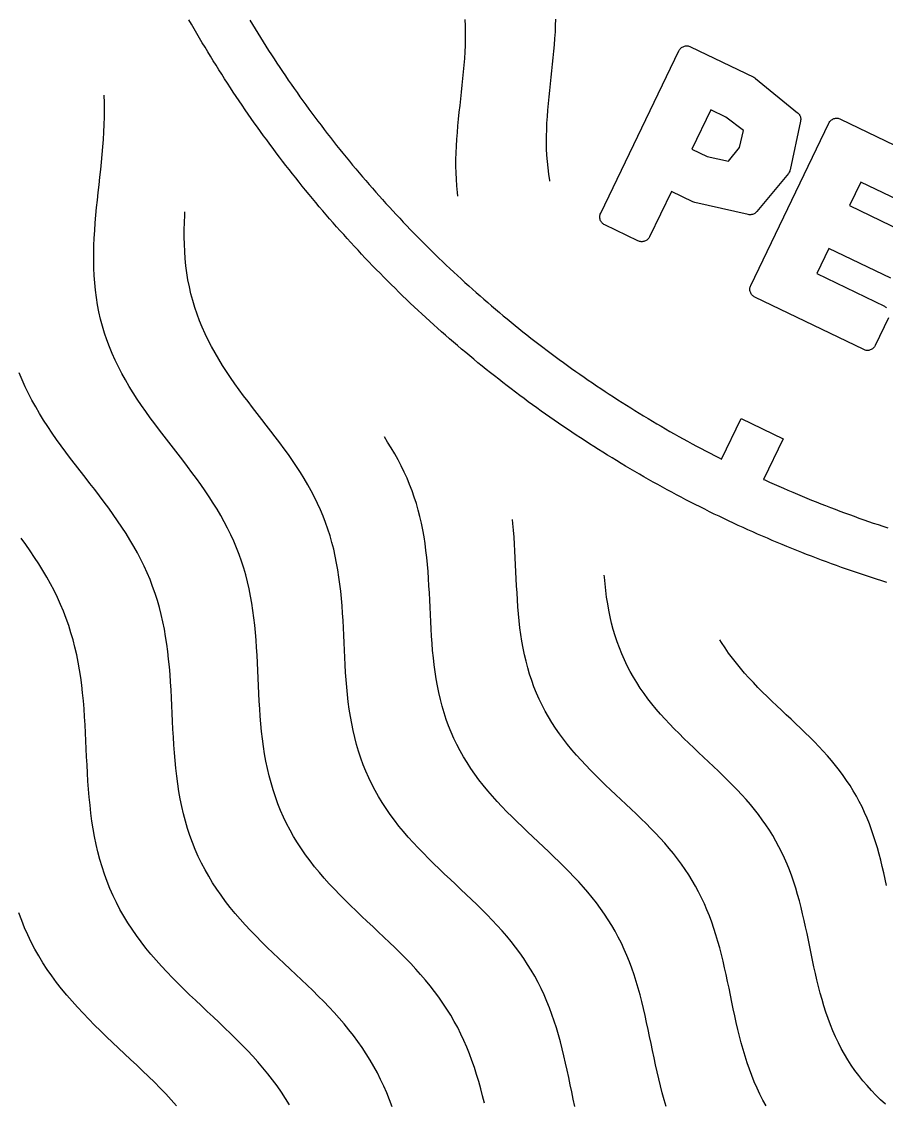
# Model space of a CAD drawing. Header units: millimetres. Extents: x -17.8 to 17.8, y -17.8 to 17.8.
# Drawn here: x -11.32 to -8.344, y -5.778 to -2.067 of the extents above; entities that cross this region are included whole.
import ezdxf

# ---------------------------------------------------------------- set-up
doc = ezdxf.new("R2010")
doc.units = ezdxf.units.MM
for name, color, linetype in [('ALTIN', 2, 'Continuous'), ('DOKU', 8, 'Continuous'), ('KESIM', 1, 'Continuous')]:
    doc.layers.add(name, color=color, linetype=linetype)

msp = doc.modelspace()

# ---------------------------------------------------------------- linework, layer by layer
at = {"layer": 'ALTIN'}
for points in [[(-8.3429, -3.9958), (-8.3604, -3.9904), (-8.3778, -3.9848), (-8.3951, -3.9792), (-8.4125, -3.9735), (-8.4298, -3.9678), (-8.4471, -3.962), (-8.4644, -3.956), (-8.4816, -3.9501), (-8.4988, -3.944), (-8.516, -3.9379), (-8.5332, -3.9317), (-8.5504, -3.9254), (-8.5675, -3.919), (-8.5846, -3.9126), (-8.6016, -3.9061), (-8.6186, -3.8995), (-8.6356, -3.8929), (-8.6526, -3.8861), (-8.6696, -3.8793), (-8.6865, -3.8725), (-8.7033, -3.8655), (-8.7202, -3.8585), (-8.737, -3.8514), (-8.7538, -3.8442), (-8.7706, -3.837), (-8.7873, -3.8297), (-8.804, -3.8223), (-8.8206, -3.8148), (-8.8373, -3.8073), (-8.8539, -3.7997), (-8.8704, -3.792), (-8.887, -3.7842), (-8.9035, -3.7764), (-8.9199, -3.7685), (-8.9363, -3.7606), (-8.9527, -3.7525), (-8.9691, -3.7444), (-8.9854, -3.7362), (-9.0017, -3.728), (-9.0179, -3.7196), (-9.0342, -3.7113), (-9.0503, -3.7028), (-9.0665, -3.6943), (-9.0826, -3.6856), (-9.0986, -3.677), (-9.1147, -3.6682), (-9.1306, -3.6594), (-9.1466, -3.6505), (-9.1625, -3.6416), (-9.1784, -3.6325), (-9.1942, -3.6235), (-9.21, -3.6143), (-9.2257, -3.6051), (-9.2415, -3.5958), (-9.2571, -3.5864), (-9.2727, -3.577), (-9.2883, -3.5674), (-9.3039, -3.5579), (-9.3194, -3.5482), (-9.3348, -3.5385), (-9.3503, -3.5287), (-9.3656, -3.5189), (-9.381, -3.509), (-9.3963, -3.499), (-9.4115, -3.489), (-9.4267, -3.4789), (-9.4419, -3.4687), (-9.457, -3.4585), (-9.472, -3.4481), (-9.4871, -3.4378), (-9.502, -3.4273), (-9.517, -3.4168), (-9.5319, -3.4063), (-9.5467, -3.3956), (-9.5615, -3.3849), (-9.5762, -3.3742), (-9.5909, -3.3633), (-9.6056, -3.3524), (-9.6202, -3.3415), (-9.6348, -3.3305), (-9.6493, -3.3194), (-9.6637, -3.3082), (-9.6781, -3.297), (-9.6925, -3.2858), (-9.7068, -3.2744), (-9.7211, -3.263), (-9.7353, -3.2516), (-9.7494, -3.2401), (-9.7636, -3.2285), (-9.7776, -3.2168), (-9.7916, -3.2051), (-9.8056, -3.1934), (-9.8195, -3.1815), (-9.8333, -3.1697), (-9.8472, -3.1577), (-9.8609, -3.1457), (-9.8746, -3.1336), (-9.8882, -3.1215), (-9.9018, -3.1093), (-9.9154, -3.0971), (-9.9289, -3.0848), (-9.9423, -3.0724), (-9.9557, -3.06), (-9.969, -3.0475), (-9.9823, -3.035), (-9.9955, -3.0224), (-10.0087, -3.0097), (-10.0218, -2.997), (-10.0348, -2.9842), (-10.0478, -2.9714), (-10.0607, -2.9585), (-10.0736, -2.9456), (-10.0864, -2.9326), (-10.0992, -2.9196), (-10.1119, -2.9065), (-10.1246, -2.8933), (-10.1372, -2.8801), (-10.1497, -2.8668), (-10.1622, -2.8535), (-10.1746, -2.8401), (-10.187, -2.8267), (-10.1993, -2.8132), (-10.2115, -2.7996), (-10.2237, -2.786), (-10.2358, -2.7724), (-10.2479, -2.7587), (-10.2599, -2.745), (-10.2719, -2.7311), (-10.2837, -2.7173), (-10.2956, -2.7034), (-10.3073, -2.6894), (-10.319, -2.6754), (-10.3307, -2.6614), (-10.3423, -2.6472), (-10.3538, -2.6331), (-10.3652, -2.6189), (-10.3766, -2.6046), (-10.388, -2.5903), (-10.3992, -2.5759), (-10.4104, -2.5615), (-10.4216, -2.5471), (-10.4327, -2.5326), (-10.4437, -2.518), (-10.4546, -2.5034), (-10.4655, -2.4887), (-10.4764, -2.474), (-10.4871, -2.4593), (-10.4978, -2.4445), (-10.5085, -2.4297), (-10.519, -2.4148), (-10.5295, -2.3998), (-10.54, -2.3849), (-10.5503, -2.3698), (-10.5607, -2.3548), (-10.5709, -2.3397), (-10.5811, -2.3245), (-10.5912, -2.3093), (-10.6012, -2.2941), (-10.6112, -2.2788), (-10.6211, -2.2634), (-10.6309, -2.2481), (-10.6407, -2.2326), (-10.6504, -2.2172), (-10.6601, -2.2017), (-10.6696, -2.1861), (-10.6792, -2.1705), (-10.6886, -2.1549), (-10.698, -2.1393), (-10.7073, -2.1235), (-10.7165, -2.1078), (-10.7257, -2.092), (-10.7347, -2.0762), (-10.7438, -2.0603)], [(-10.5343, -2.0622), (-10.5253, -2.0772), (-10.5162, -2.0921), (-10.507, -2.107), (-10.4978, -2.1218), (-10.4885, -2.1366), (-10.4791, -2.1513), (-10.4697, -2.1661), (-10.4602, -2.1807), (-10.4507, -2.1954), (-10.4411, -2.21), (-10.4314, -2.2245), (-10.4217, -2.239), (-10.4119, -2.2535), (-10.402, -2.2679), (-10.3921, -2.2823), (-10.3821, -2.2966), (-10.372, -2.3109), (-10.3619, -2.3251), (-10.3517, -2.3393), (-10.3415, -2.3535), (-10.3312, -2.3676), (-10.3208, -2.3817), (-10.3104, -2.3957), (-10.2999, -2.4097), (-10.2894, -2.4236), (-10.2788, -2.4375), (-10.2681, -2.4513), (-10.2574, -2.4651), (-10.2466, -2.4789), (-10.2358, -2.4925), (-10.2249, -2.5062), (-10.2139, -2.5198), (-10.2029, -2.5334), (-10.1918, -2.5469), (-10.1806, -2.5603), (-10.1694, -2.5737), (-10.1582, -2.5871), (-10.1469, -2.6004), (-10.1355, -2.6137), (-10.1241, -2.6269), (-10.1126, -2.64), (-10.101, -2.6531), (-10.0894, -2.6662), (-10.0778, -2.6792), (-10.066, -2.6922), (-10.0543, -2.7051), (-10.0424, -2.7179), (-10.0305, -2.7307), (-10.0186, -2.7435), (-10.0066, -2.7562), (-9.9945, -2.7688), (-9.9824, -2.7814), (-9.9703, -2.794), (-9.9581, -2.8064), (-9.9458, -2.8189), (-9.9335, -2.8313), (-9.9211, -2.8436), (-9.9086, -2.8559), (-9.8962, -2.8681), (-9.8836, -2.8802), (-9.871, -2.8923), (-9.8584, -2.9044), (-9.8457, -2.9164), (-9.8329, -2.9283), (-9.8201, -2.9402), (-9.8073, -2.9521), (-9.7944, -2.9638), (-9.7814, -2.9756), (-9.7684, -2.9872), (-9.7553, -2.9988), (-9.7422, -3.0104), (-9.7291, -3.0219), (-9.7159, -3.0333), (-9.7026, -3.0447), (-9.6893, -3.056), (-9.6759, -3.0672), (-9.6625, -3.0784), (-9.6491, -3.0896), (-9.6356, -3.1007), (-9.622, -3.1117), (-9.6084, -3.1227), (-9.5947, -3.1336), (-9.5811, -3.1444), (-9.5673, -3.1552), (-9.5535, -3.1659), (-9.5397, -3.1766), (-9.5258, -3.1872), (-9.5119, -3.1977), (-9.4979, -3.2082), (-9.4839, -3.2186), (-9.4698, -3.229), (-9.4557, -3.2393), (-9.4415, -3.2495), (-9.4273, -3.2597), (-9.4131, -3.2698), (-9.3988, -3.2799), (-9.3845, -3.2899), (-9.3701, -3.2998), (-9.3557, -3.3097), (-9.3412, -3.3195), (-9.3267, -3.3292), (-9.3122, -3.3389), (-9.2976, -3.3485), (-9.2829, -3.358), (-9.2683, -3.3675), (-9.2535, -3.3769), (-9.2388, -3.3863), (-9.224, -3.3956), (-9.2092, -3.4048), (-9.1943, -3.414), (-9.1794, -3.4231), (-9.1644, -3.4321), (-9.1494, -3.4411), (-9.1344, -3.45), (-9.1193, -3.4588), (-9.1042, -3.4676), (-9.0891, -3.4763), (-9.0739, -3.4849), (-9.0586, -3.4935), (-9.0434, -3.502), (-9.0281, -3.5104), (-9.0127, -3.5188), (-8.9974, -3.5271), (-8.982, -3.5353), (-8.9665, -3.5435), (-8.951, -3.5516), (-8.9355, -3.5596), (-8.92, -3.5676), (-8.9112, -3.572), (-8.844, -3.4325), (-8.6999, -3.502), (-8.767, -3.6415), (-8.7626, -3.6435), (-8.7467, -3.6507), (-8.7308, -3.6578), (-8.7148, -3.6649), (-8.6988, -3.6719), (-8.6828, -3.6788), (-8.6667, -3.6857), (-8.6506, -3.6925), (-8.6345, -3.6992), (-8.6183, -3.7059), (-8.6021, -3.7124), (-8.5859, -3.719), (-8.5697, -3.7254), (-8.5534, -3.7318), (-8.5371, -3.7381), (-8.5208, -3.7443), (-8.5044, -3.7504), (-8.4881, -3.7565), (-8.4716, -3.7625), (-8.4552, -3.7685), (-8.4388, -3.7743), (-8.4223, -3.7801), (-8.4058, -3.7859), (-8.3892, -3.7915), (-8.3727, -3.7971), (-8.3561, -3.8026), (-8.3395, -3.808)], [(-8.3367, -3.0861), (-8.3824, -3.181), (-8.3838, -3.1836), (-8.3854, -3.186), (-8.3873, -3.1883), (-8.3894, -3.1904), (-8.3917, -3.1922), (-8.3942, -3.1938), (-8.3968, -3.1952), (-8.3995, -3.1963), (-8.4023, -3.1971), (-8.4052, -3.1977), (-8.4081, -3.198), (-8.4111, -3.198), (-8.414, -3.1976), (-8.4169, -3.197), (-8.4197, -3.1962), (-8.4224, -3.195), (-8.797, -3.0146), (-8.7996, -3.0132), (-8.802, -3.0116), (-8.8043, -3.0097), (-8.8063, -3.0076), (-8.8082, -3.0053), (-8.8098, -3.0029), (-8.8112, -3.0003), (-8.8123, -2.9975), (-8.8131, -2.9947), (-8.8137, -2.9918), (-8.8139, -2.9889), (-8.8139, -2.9859), (-8.8136, -2.983), (-8.813, -2.9801), (-8.8121, -2.9773), (-8.811, -2.9746), (-8.542, -2.416), (-8.5406, -2.4134), (-8.5389, -2.411), (-8.537, -2.4087), (-8.5349, -2.4066), (-8.5327, -2.4048), (-8.5302, -2.4032), (-8.5276, -2.4018), (-8.5249, -2.4007), (-8.522, -2.3999), (-8.5191, -2.3993), (-8.5162, -2.399), (-8.5133, -2.3991), (-8.5103, -2.3994), (-8.5075, -2.4), (-8.5046, -2.4008), (-8.5019, -2.402), (-8.1281, -2.582)], [(-8.1998, -2.7309), (-8.4322, -2.6189), (-8.4712, -2.6998), (-8.2583, -2.8024)], [(-8.3293, -2.9498), (-8.5422, -2.8472), (-8.5839, -2.9338), (-8.3507, -3.0461), (-8.3481, -3.0475), (-8.3457, -3.0491), (-8.3434, -3.051)]]:
    msp.add_lwpolyline(points, dxfattribs=at)
for points in [[(-9.021, -2.1522), (-9.0183, -2.1533), (-8.8004, -2.2583), (-8.7973, -2.26), (-8.7944, -2.2621), (-8.65, -2.3801), (-8.6478, -2.3821), (-8.6458, -2.3843), (-8.644, -2.3867), (-8.6425, -2.3893), (-8.6412, -2.392), (-8.6402, -2.3948), (-8.6395, -2.3977), (-8.6391, -2.4007), (-8.639, -2.4036), (-8.6392, -2.4066), (-8.6396, -2.4096), (-8.6752, -2.5763), (-8.6759, -2.5791), (-8.6769, -2.5818), (-8.6782, -2.5844), (-8.6797, -2.5869), (-8.6814, -2.5892), (-8.79, -2.7204), (-8.792, -2.7226), (-8.7943, -2.7246), (-8.7967, -2.7264), (-8.7993, -2.7279), (-8.802, -2.7291), (-8.8048, -2.7301), (-8.8078, -2.7308), (-8.8107, -2.7312), (-8.8137, -2.7313), (-8.8167, -2.731), (-8.8197, -2.7305), (-9.0037, -2.6893), (-9.007, -2.6883), (-9.0102, -2.687), (-9.084, -2.6515), (-9.1589, -2.807), (-9.1603, -2.8096), (-9.162, -2.8121), (-9.1639, -2.8143), (-9.166, -2.8164), (-9.1683, -2.8182), (-9.1707, -2.8199), (-9.1733, -2.8212), (-9.1761, -2.8223), (-9.1789, -2.8232), (-9.1818, -2.8237), (-9.1847, -2.824), (-9.1877, -2.824), (-9.1906, -2.8237), (-9.1935, -2.8231), (-9.1963, -2.8222), (-9.199, -2.821), (-9.3133, -2.766), (-9.3159, -2.7646), (-9.3183, -2.7629), (-9.3206, -2.761), (-9.3227, -2.7589), (-9.3245, -2.7567), (-9.3261, -2.7542), (-9.3275, -2.7516), (-9.3286, -2.7489), (-9.3295, -2.746), (-9.33, -2.7432), (-9.3303, -2.7402), (-9.3303, -2.7373), (-9.33, -2.7343), (-9.3294, -2.7315), (-9.3285, -2.7287), (-9.3273, -2.7259), (-9.0583, -2.1673), (-9.0569, -2.1648), (-9.0553, -2.1623), (-9.0534, -2.1601), (-9.0513, -2.158), (-9.049, -2.1561), (-9.0465, -2.1545), (-9.0439, -2.1531), (-9.0412, -2.152), (-9.0384, -2.1512), (-9.0355, -2.1507), (-9.0326, -2.1504), (-9.0296, -2.1504), (-9.0267, -2.1507), (-9.0238, -2.1513)], [(-8.8873, -2.5474), (-8.8502, -2.4999), (-8.8364, -2.4418), (-8.8963, -2.395), (-8.9484, -2.3699), (-9.0136, -2.5051), (-8.9611, -2.5304)]]:
    msp.add_lwpolyline(points, close=True, dxfattribs=at)
at = {"layer": 'DOKU'}
for points in [[(-9.8182, -2.6674), (-9.8199, -2.6542), (-9.8222, -2.6318), (-9.8238, -2.6093), (-9.8248, -2.5866), (-9.8252, -2.5639), (-9.8251, -2.5409), (-9.8246, -2.5179), (-9.8235, -2.4949), (-9.8222, -2.4717), (-9.8204, -2.4485), (-9.8184, -2.4253), (-9.8162, -2.402), (-9.8137, -2.3787), (-9.8112, -2.3555), (-9.8086, -2.3322), (-9.806, -2.309), (-9.8035, -2.2859), (-9.8011, -2.2628), (-9.7989, -2.2398), (-9.7969, -2.2168), (-9.7952, -2.194), (-9.7938, -2.1712), (-9.7928, -2.1486), (-9.7923, -2.1261), (-9.7922, -2.1037), (-9.7926, -2.0815), (-9.7935, -2.0594)], [(-9.5018, -2.6153), (-9.5022, -2.6129), (-9.5057, -2.5915), (-9.5085, -2.57), (-9.5107, -2.5484), (-9.5122, -2.5266), (-9.5132, -2.5046), (-9.5136, -2.4825), (-9.5135, -2.4604), (-9.513, -2.4381), (-9.512, -2.4157), (-9.5106, -2.3933), (-9.509, -2.3709), (-9.507, -2.3483), (-9.5048, -2.3258), (-9.5025, -2.3033), (-9.5001, -2.2808), (-9.4976, -2.2583), (-9.4951, -2.2358), (-9.4926, -2.2134), (-9.4903, -2.191), (-9.4881, -2.1687), (-9.4862, -2.1465), (-9.4846, -2.1244), (-9.4832, -2.1024), (-9.4823, -2.0805), (-9.4817, -2.0587)], [(-9.7275, -5.7872), (-9.7336, -5.7622), (-9.74, -5.7373), (-9.7469, -5.7127), (-9.7541, -5.6884), (-9.7618, -5.6644), (-9.77, -5.6407), (-9.7787, -5.6173), (-9.7879, -5.5943), (-9.7978, -5.5716), (-9.8082, -5.5492), (-9.8193, -5.5272), (-9.831, -5.5056), (-9.8433, -5.4844), (-9.8563, -5.4634), (-9.8699, -5.4428), (-9.8841, -5.4226), (-9.8989, -5.4027), (-9.9143, -5.383), (-9.9302, -5.3636), (-9.9467, -5.3445), (-9.9636, -5.3257), (-9.981, -5.307), (-9.9989, -5.2885), (-10.017, -5.2702), (-10.0355, -5.252), (-10.0543, -5.2339), (-10.0732, -5.2159), (-10.0923, -5.1979), (-10.1115, -5.1799), (-10.1307, -5.1619), (-10.1499, -5.1438), (-10.169, -5.1256), (-10.188, -5.1073), (-10.2067, -5.0889), (-10.2252, -5.0703), (-10.2433, -5.0515), (-10.2611, -5.0324), (-10.2784, -5.0131), (-10.2952, -4.9936), (-10.3115, -4.9737), (-10.3273, -4.9535), (-10.3424, -4.9331), (-10.3568, -4.9123), (-10.3706, -4.8911), (-10.3837, -4.8696), (-10.3961, -4.8478), (-10.4077, -4.8256), (-10.4185, -4.803), (-10.4286, -4.7801), (-10.438, -4.7569), (-10.4466, -4.7333), (-10.4544, -4.7094), (-10.4615, -4.6852), (-10.468, -4.6606), (-10.4737, -4.6359), (-10.4788, -4.6108), (-10.4834, -4.5855), (-10.4873, -4.56), (-10.4907, -4.5343), (-10.4937, -4.5084), (-10.4962, -4.4824), (-10.4984, -4.4563), (-10.5002, -4.4301), (-10.5018, -4.4038), (-10.5032, -4.3774), (-10.5045, -4.3511), (-10.5057, -4.3248), (-10.5069, -4.2985), (-10.5082, -4.2723), (-10.5096, -4.2462), (-10.5112, -4.2202), (-10.513, -4.1943), (-10.5152, -4.1686), (-10.5176, -4.143), (-10.5205, -4.1177), (-10.5239, -4.0925), (-10.5277, -4.0676), (-10.5321, -4.0429), (-10.537, -4.0184), (-10.5426, -3.9942), (-10.5487, -3.9703), (-10.5556, -3.9466), (-10.5631, -3.9231), (-10.5712, -3.8999), (-10.5801, -3.877), (-10.5896, -3.8543), (-10.5998, -3.8318), (-10.6107, -3.8096), (-10.6222, -3.7876), (-10.6343, -3.7658), (-10.647, -3.7442), (-10.6603, -3.7227), (-10.6741, -3.7014), (-10.6884, -3.6803), (-10.7031, -3.6593), (-10.7181, -3.6383), (-10.7336, -3.6175), (-10.7492, -3.5966), (-10.7652, -3.5759), (-10.7812, -3.5551), (-10.7973, -3.5343), (-10.8135, -3.5135), (-10.8296, -3.4927), (-10.8457, -3.4717), (-10.8615, -3.4507), (-10.8771, -3.4295), (-10.8925, -3.4083), (-10.9074, -3.3869), (-10.922, -3.3653), (-10.9361, -3.3435), (-10.9497, -3.3215), (-10.9626, -3.2994), (-10.975, -3.277), (-10.9868, -3.2544), (-10.9978, -3.2316), (-11.0081, -3.2086), (-11.0176, -3.1853), (-11.0264, -3.1618), (-11.0344, -3.138), (-11.0416, -3.1141), (-11.048, -3.0899), (-11.0536, -3.0654), (-11.0584, -3.0408), (-11.0624, -3.016), (-11.0657, -2.9909), (-11.0682, -2.9657), (-11.07, -2.9403), (-11.0711, -2.9148), (-11.0716, -2.8891), (-11.0715, -2.8633), (-11.0709, -2.8374), (-11.0697, -2.8114), (-11.0682, -2.7853), (-11.0662, -2.7591), (-11.0639, -2.7329), (-11.0614, -2.7067), (-11.0587, -2.6805), (-11.0558, -2.6543), (-11.0529, -2.6281), (-11.05, -2.6019), (-11.0472, -2.5758), (-11.0445, -2.5498), (-11.042, -2.5239), (-11.0397, -2.498), (-11.0378, -2.4723), (-11.0363, -2.4467), (-11.0352, -2.4212), (-11.0345, -2.3958), (-11.0344, -2.3706), (-11.0349, -2.3455), (-11.0359, -2.3206), (-11.036, -2.3197)], [(-9.4164, -5.7987), (-9.4217, -5.7736), (-9.4268, -5.7485), (-9.432, -5.7235), (-9.4372, -5.6985), (-9.4425, -5.6737), (-9.448, -5.6489), (-9.4537, -5.6244), (-9.4597, -5.6), (-9.4659, -5.5759), (-9.4725, -5.552), (-9.4796, -5.5283), (-9.487, -5.505), (-9.495, -5.4819), (-9.5035, -5.4592), (-9.5125, -5.4368), (-9.522, -5.4148), (-9.5322, -5.3931), (-9.5429, -5.3717), (-9.5543, -5.3507), (-9.5663, -5.33), (-9.5789, -5.3097), (-9.5921, -5.2897), (-9.6059, -5.27), (-9.6203, -5.2506), (-9.6352, -5.2315), (-9.6507, -5.2127), (-9.6667, -5.1941), (-9.6832, -5.1758), (-9.7001, -5.1576), (-9.7174, -5.1397), (-9.7351, -5.1219), (-9.7531, -5.1042), (-9.7713, -5.0866), (-9.7897, -5.0691), (-9.8083, -5.0516), (-9.8269, -5.0341), (-9.8456, -5.0166), (-9.8643, -4.999), (-9.8828, -4.9814), (-9.9013, -4.9636), (-9.9195, -4.9457), (-9.9374, -4.9276), (-9.955, -4.9093), (-9.9723, -4.8908), (-9.9891, -4.872), (-10.0055, -4.853), (-10.0213, -4.8337), (-10.0366, -4.8141), (-10.0513, -4.7942), (-10.0654, -4.774), (-10.0788, -4.7534), (-10.0915, -4.7326), (-10.1035, -4.7113), (-10.1147, -4.6897), (-10.1253, -4.6678), (-10.1351, -4.6456), (-10.1442, -4.623), (-10.1525, -4.6001), (-10.1602, -4.5768), (-10.1671, -4.5533), (-10.1734, -4.5295), (-10.179, -4.5054), (-10.1839, -4.481), (-10.1883, -4.4565), (-10.1921, -4.4317), (-10.1955, -4.4067), (-10.1983, -4.3815), (-10.2008, -4.3563), (-10.2029, -4.3309), (-10.2047, -4.3054), (-10.2062, -4.2798), (-10.2076, -4.2542), (-10.2089, -4.2287), (-10.2101, -4.2031), (-10.2112, -4.1775), (-10.2125, -4.1521), (-10.2138, -4.1267), (-10.2154, -4.1014), (-10.2172, -4.0762), (-10.2192, -4.0512), (-10.2216, -4.0264), (-10.2244, -4.0018), (-10.2277, -3.9773), (-10.2314, -3.9531), (-10.2357, -3.9291), (-10.2405, -3.9053), (-10.2459, -3.8818), (-10.2519, -3.8585), (-10.2585, -3.8355), (-10.2658, -3.8127), (-10.2737, -3.7902), (-10.2823, -3.7679), (-10.2916, -3.7458), (-10.3015, -3.724), (-10.312, -3.7024), (-10.3232, -3.681), (-10.335, -3.6598), (-10.3474, -3.6388), (-10.3603, -3.618), (-10.3737, -3.5973), (-10.3875, -3.5767), (-10.4018, -3.5563), (-10.4165, -3.5359), (-10.4315, -3.5156), (-10.4467, -3.4954), (-10.4622, -3.4752), (-10.4778, -3.4551), (-10.4935, -3.4349), (-10.5092, -3.4146), (-10.5248, -3.3944), (-10.5404, -3.374), (-10.5558, -3.3536), (-10.571, -3.333), (-10.5859, -3.3124), (-10.6005, -3.2915), (-10.6146, -3.2706), (-10.6283, -3.2494), (-10.6415, -3.2281), (-10.6541, -3.2065), (-10.6661, -3.1848), (-10.6775, -3.1628), (-10.6883, -3.1407), (-10.6983, -3.1183), (-10.7076, -3.0956), (-10.7161, -3.0728), (-10.7239, -3.0497), (-10.7308, -3.0264), (-10.7371, -3.0029), (-10.7425, -2.9792), (-10.7472, -2.9552), (-10.7511, -2.9311), (-10.7542, -2.9067), (-10.7567, -2.8822), (-10.7584, -2.8576), (-10.7595, -2.8327), (-10.76, -2.8078), (-10.7599, -2.7827), (-10.7593, -2.7575), (-10.7582, -2.7322), (-10.7575, -2.7215)], [(-10.0449, -5.7994), (-10.0539, -5.7754), (-10.0634, -5.7517), (-10.0735, -5.7284), (-10.0843, -5.7054), (-10.0957, -5.6828), (-10.1077, -5.6606), (-10.1204, -5.6387), (-10.1337, -5.6172), (-10.1477, -5.596), (-10.1623, -5.5752), (-10.1775, -5.5547), (-10.1933, -5.5345), (-10.2097, -5.5146), (-10.2266, -5.495), (-10.244, -5.4756), (-10.2619, -5.4564), (-10.2803, -5.4374), (-10.299, -5.4185), (-10.318, -5.3998), (-10.3372, -5.3812), (-10.3567, -5.3627), (-10.3764, -5.3442), (-10.3961, -5.3257), (-10.4159, -5.3071), (-10.4356, -5.2886), (-10.4552, -5.2699), (-10.4747, -5.2511), (-10.494, -5.2321), (-10.513, -5.213), (-10.5316, -5.1936), (-10.5499, -5.174), (-10.5677, -5.1542), (-10.585, -5.1341), (-10.6018, -5.1137), (-10.6179, -5.093), (-10.6335, -5.0719), (-10.6483, -5.0505), (-10.6625, -5.0288), (-10.6759, -5.0067), (-10.6886, -4.9842), (-10.7006, -4.9614), (-10.7117, -4.9382), (-10.7221, -4.9146), (-10.7317, -4.8907), (-10.7406, -4.8665), (-10.7486, -4.8419), (-10.756, -4.817), (-10.7626, -4.7918), (-10.7685, -4.7663), (-10.7738, -4.7406), (-10.7784, -4.7146), (-10.7825, -4.6883), (-10.786, -4.6619), (-10.789, -4.6353), (-10.7916, -4.6086), (-10.7938, -4.5817), (-10.7957, -4.5547), (-10.7974, -4.5277), (-10.7988, -4.5006), (-10.8002, -4.4736), (-10.8014, -4.4465), (-10.8027, -4.4195), (-10.804, -4.3925), (-10.8054, -4.3657), (-10.807, -4.3389), (-10.8089, -4.3123), (-10.8111, -4.2859), (-10.8137, -4.2596), (-10.8166, -4.2335), (-10.8201, -4.2077), (-10.824, -4.1821), (-10.8285, -4.1567), (-10.8336, -4.1315), (-10.8393, -4.1066), (-10.8456, -4.082), (-10.8526, -4.0576), (-10.8604, -4.0335), (-10.8687, -4.0097), (-10.8778, -3.9861), (-10.8876, -3.9628), (-10.8981, -3.9397), (-10.9093, -3.9168), (-10.9211, -3.8942), (-10.9336, -3.8718), (-10.9467, -3.8496), (-10.9603, -3.8275), (-10.9745, -3.8056), (-10.9892, -3.7839), (-11.0043, -3.7622), (-11.0198, -3.7407), (-11.0356, -3.7193), (-11.0518, -3.6979), (-11.0681, -3.6765), (-11.0846, -3.6552), (-11.1012, -3.6338), (-11.1179, -3.6124), (-11.1344, -3.591), (-11.1509, -3.5694), (-11.1672, -3.5478), (-11.1833, -3.5261), (-11.199, -3.5042), (-11.2144, -3.4822), (-11.2294, -3.46), (-11.2439, -3.4376), (-11.2578, -3.415), (-11.2712, -3.3922), (-11.2839, -3.3692), (-11.296, -3.346), (-11.3073, -3.3226), (-11.3179, -3.2989), (-11.3277, -3.2749)], [(-9.1019, -5.7986), (-9.1089, -5.7751), (-9.1155, -5.7514), (-9.1217, -5.7276), (-9.1276, -5.7035), (-9.1332, -5.6794), (-9.1385, -5.6551), (-9.1437, -5.6308), (-9.1488, -5.6064), (-9.1539, -5.5821), (-9.1589, -5.5577), (-9.1639, -5.5335), (-9.1691, -5.5093), (-9.1744, -5.4853), (-9.1799, -5.4615), (-9.1857, -5.4378), (-9.1918, -5.4144), (-9.1982, -5.3912), (-9.2051, -5.3682), (-9.2123, -5.3456), (-9.22, -5.3232), (-9.2282, -5.3011), (-9.237, -5.2794), (-9.2463, -5.258), (-9.2561, -5.2369), (-9.2666, -5.2161), (-9.2776, -5.1957), (-9.2893, -5.1756), (-9.3015, -5.1559), (-9.3143, -5.1365), (-9.3277, -5.1174), (-9.3417, -5.0985), (-9.3562, -5.08), (-9.3713, -5.0617), (-9.3868, -5.0437), (-9.4028, -5.0259), (-9.4192, -5.0083), (-9.436, -4.9909), (-9.4532, -4.9736), (-9.4706, -4.9564), (-9.4883, -4.9393), (-9.5062, -4.9223), (-9.5242, -4.9053), (-9.5424, -4.8883), (-9.5605, -4.8713), (-9.5786, -4.8543), (-9.5966, -4.8371), (-9.6145, -4.8198), (-9.6322, -4.8024), (-9.6496, -4.7849), (-9.6668, -4.7671), (-9.6835, -4.7491), (-9.6999, -4.7309), (-9.7157, -4.7125), (-9.7311, -4.6937), (-9.746, -4.6747), (-9.7602, -4.6554), (-9.7739, -4.6358), (-9.7869, -4.6158), (-9.7992, -4.5955), (-9.8109, -4.5749), (-9.8218, -4.5539), (-9.8321, -4.5326), (-9.8416, -4.511), (-9.8504, -4.4891), (-9.8585, -4.4668), (-9.8659, -4.4443), (-9.8727, -4.4214), (-9.8787, -4.3983), (-9.8842, -4.3749), (-9.889, -4.3513), (-9.8933, -4.3274), (-9.897, -4.3033), (-9.9002, -4.2791), (-9.903, -4.2547), (-9.9054, -4.2301), (-9.9074, -4.2055), (-9.9092, -4.1807), (-9.9107, -4.1559), (-9.912, -4.131), (-9.9132, -4.1062), (-9.9144, -4.0814), (-9.9155, -4.0566), (-9.9167, -4.0318), (-9.9181, -4.0072), (-9.9196, -3.9826), (-9.9213, -3.9582), (-9.9233, -3.9339), (-9.9256, -3.9098), (-9.9283, -3.8859), (-9.9315, -3.8621), (-9.9351, -3.8386), (-9.9392, -3.8153), (-9.9439, -3.7922), (-9.9491, -3.7694), (-9.955, -3.7468), (-9.9614, -3.7244), (-9.9685, -3.7023), (-9.9762, -3.6804), (-9.9845, -3.6588), (-9.9935, -3.6373), (-10.0032, -3.6162), (-10.0134, -3.5952), (-10.0243, -3.5744), (-10.0357, -3.5538), (-10.0477, -3.5334), (-10.0602, -3.5132), (-10.0716, -3.4956)], [(-8.7577, -5.7966), (-8.7688, -5.7765), (-8.7794, -5.756), (-8.7893, -5.7351), (-8.7986, -5.7139), (-8.8074, -5.6923), (-8.8156, -5.6704), (-8.8233, -5.6481), (-8.8305, -5.6256), (-8.8373, -5.6029), (-8.8436, -5.5799), (-8.8497, -5.5568), (-8.8554, -5.5334), (-8.8608, -5.51), (-8.866, -5.4864), (-8.871, -5.4628), (-8.876, -5.4392), (-8.8809, -5.4156), (-8.8857, -5.392), (-8.8906, -5.3685), (-8.8956, -5.345), (-8.9008, -5.3217), (-8.9062, -5.2986), (-8.9118, -5.2757), (-8.9177, -5.2529), (-8.9239, -5.2304), (-8.9305, -5.2081), (-8.9376, -5.1861), (-8.9451, -5.1644), (-8.953, -5.143), (-8.9615, -5.1219), (-8.9705, -5.1011), (-8.9801, -5.0807), (-8.9902, -5.0606), (-9.0009, -5.0408), (-9.0122, -5.0213), (-9.0241, -5.0021), (-9.0365, -4.9833), (-9.0495, -4.9647), (-9.0631, -4.9465), (-9.0772, -4.9285), (-9.0918, -4.9108), (-9.1069, -4.8933), (-9.1224, -4.876), (-9.1383, -4.8589), (-9.1546, -4.842), (-9.1713, -4.8252), (-9.1882, -4.8086), (-9.2054, -4.792), (-9.2227, -4.7755), (-9.2402, -4.759), (-9.2578, -4.7425), (-9.2754, -4.726), (-9.293, -4.7095), (-9.3104, -4.6928), (-9.3278, -4.6761), (-9.3449, -4.6592), (-9.3619, -4.6422), (-9.3785, -4.6249), (-9.3947, -4.6075), (-9.4106, -4.5898), (-9.426, -4.5719), (-9.4409, -4.5538), (-9.4553, -4.5353), (-9.4691, -4.5166), (-9.4824, -4.4975), (-9.495, -4.4781), (-9.507, -4.4585), (-9.5183, -4.4384), (-9.5289, -4.4181), (-9.5389, -4.3975), (-9.5481, -4.3765), (-9.5567, -4.3552), (-9.5645, -4.3336), (-9.5717, -4.3117), (-9.5782, -4.2896), (-9.5841, -4.2671), (-9.5894, -4.2444), (-9.5941, -4.2215), (-9.5982, -4.1983), (-9.6018, -4.175), (-9.605, -4.1515), (-9.6077, -4.1278), (-9.61, -4.104), (-9.612, -4.08), (-9.6136, -4.056), (-9.6151, -4.032), (-9.6164, -4.0078), (-9.6176, -3.9837), (-9.6187, -3.9596), (-9.6198, -3.9356), (-9.621, -3.9116), (-9.6223, -3.8877), (-9.6237, -3.8638), (-9.6254, -3.8401), (-9.6273, -3.8166), (-9.6296, -3.7932), (-9.6312, -3.7795)], [(-10.3974, -5.7931), (-10.4111, -5.771), (-10.4254, -5.7492), (-10.4404, -5.7278), (-10.4561, -5.7068), (-10.4723, -5.686), (-10.4892, -5.6656), (-10.5066, -5.6454), (-10.5245, -5.6254), (-10.5429, -5.6057), (-10.5617, -5.5862), (-10.5809, -5.5669), (-10.6004, -5.5476), (-10.6202, -5.5285), (-10.6402, -5.5095), (-10.6604, -5.4905), (-10.6807, -5.4715), (-10.701, -5.4524), (-10.7213, -5.4333), (-10.7414, -5.4141), (-10.7615, -5.3948), (-10.7812, -5.3753), (-10.8008, -5.3557), (-10.8199, -5.3358), (-10.8387, -5.3157), (-10.857, -5.2953), (-10.8747, -5.2746), (-10.892, -5.2537), (-10.9086, -5.2324), (-10.9245, -5.2107), (-10.9398, -5.1888), (-10.9544, -5.1664), (-10.9682, -5.1437), (-10.9812, -5.1206), (-10.9935, -5.0972), (-11.005, -5.0734), (-11.0156, -5.0492), (-11.0255, -5.0246), (-11.0346, -4.9997), (-11.0429, -4.9745), (-11.0504, -4.9489), (-11.0572, -4.923), (-11.0633, -4.8968), (-11.0687, -4.8703), (-11.0734, -4.8436), (-11.0776, -4.8167), (-11.0812, -4.7895), (-11.0843, -4.7622), (-11.087, -4.7347), (-11.0893, -4.7071), (-11.0913, -4.6794), (-11.0929, -4.6517), (-11.0944, -4.6238), (-11.0958, -4.596), (-11.0971, -4.5682), (-11.0984, -4.5405), (-11.0997, -4.5128), (-11.1012, -4.4852), (-11.1029, -4.4577), (-11.1048, -4.4304), (-11.1071, -4.4032), (-11.1097, -4.3762), (-11.1127, -4.3494), (-11.1162, -4.3229), (-11.1203, -4.2965), (-11.1249, -4.2705), (-11.1301, -4.2446), (-11.136, -4.219), (-11.1425, -4.1937), (-11.1497, -4.1687), (-11.1576, -4.1439), (-11.1663, -4.1195), (-11.1756, -4.0952), (-11.1857, -4.0713), (-11.1965, -4.0475), (-11.2079, -4.0241), (-11.2201, -4.0008), (-11.2329, -3.9778), (-11.2463, -3.9549), (-11.2603, -3.9323), (-11.2749, -3.9098), (-11.29, -3.8875), (-11.3055, -3.8652), (-11.3215, -3.8431)], [(-8.3476, -5.7909), (-8.3642, -5.7754), (-8.3802, -5.7596), (-8.3958, -5.7434), (-8.4108, -5.7267), (-8.4253, -5.7097), (-8.4391, -5.6923), (-8.4524, -5.6744), (-8.465, -5.6562), (-8.4771, -5.6375), (-8.4885, -5.6184), (-8.4993, -5.5989), (-8.5095, -5.5791), (-8.5191, -5.5588), (-8.5281, -5.5382), (-8.5366, -5.5173), (-8.5446, -5.4961), (-8.5521, -5.4745), (-8.559, -5.4527), (-8.5656, -5.4307), (-8.5718, -5.4084), (-8.5776, -5.3859), (-8.5831, -5.3633), (-8.5884, -5.3406), (-8.5935, -5.3178), (-8.5984, -5.2949), (-8.6031, -5.272), (-8.6079, -5.2491), (-8.6126, -5.2262), (-8.6173, -5.2034), (-8.6222, -5.1807), (-8.6272, -5.1582), (-8.6324, -5.1357), (-8.6378, -5.1135), (-8.6435, -5.0914), (-8.6496, -5.0696), (-8.656, -5.048), (-8.6628, -5.0267), (-8.6701, -5.0057), (-8.6778, -4.9849), (-8.686, -4.9645), (-8.6948, -4.9443), (-8.7041, -4.9245), (-8.7139, -4.905), (-8.7243, -4.8858), (-8.7352, -4.8669), (-8.7467, -4.8484), (-8.7588, -4.8301), (-8.7714, -4.8121), (-8.7845, -4.7944), (-8.7982, -4.777), (-8.8123, -4.7598), (-8.8269, -4.7429), (-8.842, -4.7261), (-8.8574, -4.7096), (-8.8732, -4.6932), (-8.8893, -4.6769), (-8.9058, -4.6608), (-8.9224, -4.6447), (-8.9392, -4.6287), (-8.9562, -4.6127), (-8.9732, -4.5968), (-8.9903, -4.5808), (-9.0073, -4.5647), (-9.0242, -4.5486), (-9.0411, -4.5324), (-9.0577, -4.516), (-9.0741, -4.4995), (-9.0902, -4.4828), (-9.1059, -4.4659), (-9.1213, -4.4488), (-9.1362, -4.4314), (-9.1507, -4.4138), (-9.1647, -4.3959), (-9.1781, -4.3777), (-9.1909, -4.3592), (-9.2031, -4.3405), (-9.2147, -4.3214), (-9.2257, -4.302), (-9.236, -4.2823), (-9.2456, -4.2623), (-9.2546, -4.242), (-9.2629, -4.2213), (-9.2705, -4.2004), (-9.2775, -4.1792), (-9.2838, -4.1577), (-9.2895, -4.136), (-9.2946, -4.114), (-9.2992, -4.0917), (-9.3032, -4.0693), (-9.3067, -4.0467), (-9.3097, -4.0238), (-9.3123, -4.0009), (-9.3146, -3.9778), (-9.3152, -3.9704)], [(-8.344, -5.0384), (-8.3487, -5.0164), (-8.3536, -4.9946), (-8.3586, -4.9729), (-8.3639, -4.9513), (-8.3694, -4.93), (-8.3753, -4.9088), (-8.3815, -4.8879), (-8.3881, -4.8673), (-8.3951, -4.8469), (-8.4026, -4.8268), (-8.4106, -4.807), (-8.419, -4.7875), (-8.428, -4.7683), (-8.4375, -4.7494), (-8.4476, -4.7309), (-8.4582, -4.7126), (-8.4693, -4.6946), (-8.481, -4.6769), (-8.4932, -4.6595), (-8.5059, -4.6424), (-8.5191, -4.6255), (-8.5328, -4.6089), (-8.547, -4.5925), (-8.5615, -4.5762), (-8.5765, -4.5602), (-8.5918, -4.5443), (-8.6074, -4.5286), (-8.6233, -4.5129), (-8.6394, -4.4974), (-8.6557, -4.4819), (-8.6721, -4.4664), (-8.6886, -4.451), (-8.7051, -4.4355), (-8.7216, -4.4199), (-8.738, -4.4043), (-8.7543, -4.3886), (-8.7704, -4.3728), (-8.7863, -4.3568), (-8.8019, -4.3406), (-8.8171, -4.3242), (-8.832, -4.3077), (-8.8465, -4.2909), (-8.8605, -4.2738), (-8.874, -4.2565), (-8.887, -4.2389), (-8.8994, -4.221), (-8.9113, -4.2028), (-8.917, -4.1934)], [(-10.7865, -5.7958), (-10.8049, -5.7753), (-10.8238, -5.7551), (-10.8431, -5.7351), (-10.8628, -5.7152), (-10.8828, -5.6955), (-10.9032, -5.6758), (-10.9237, -5.6563), (-10.9445, -5.6368), (-10.9653, -5.6172), (-10.9861, -5.5977), (-11.0069, -5.5781), (-11.0276, -5.5584), (-11.0482, -5.5386), (-11.0685, -5.5186), (-11.0885, -5.4984), (-11.1082, -5.478), (-11.1275, -5.4573), (-11.1462, -5.4364), (-11.1645, -5.4152), (-11.1822, -5.3936), (-11.1992, -5.3718), (-11.2156, -5.3496), (-11.2313, -5.327), (-11.2462, -5.3041), (-11.2604, -5.2808), (-11.2738, -5.2571), (-11.2864, -5.233), (-11.2982, -5.2085), (-11.3091, -5.1837), (-11.3193, -5.1585), (-11.3286, -5.1329)]]:
    msp.add_lwpolyline(points, dxfattribs=at)
at = {"layer": 'KESIM'}
msp.add_circle((0, 0), 17.8, dxfattribs=at)

doc.saveas('drawing.dxf')
